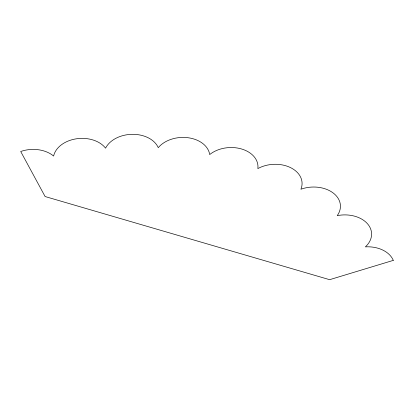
<?xml version="1.0" encoding="UTF-8"?>
<svg xmlns="http://www.w3.org/2000/svg" width="414" height="414" viewBox="0 0 414 414"><rect width="100%" height="100%" fill="white"/><g stroke="black" fill="none" stroke-linecap="round" stroke-linejoin="round"><path stroke-width="0.62" d="M393.3 260.38L329.632 279.683L45.1 196.536L20.7 151.498A27.888 19.991 -3.3 0 1 53.618 156.052A27.836 19.96 -3.3 0 1 76.378 138.804A27.836 19.96 -3.3 0 1 105.565 148.171A27.836 19.96 -3.3 0 1 132.402 134.317A27.836 19.96 -3.3 0 1 158.262 147.669A27.836 19.96 -3.3 0 1 188.142 137.738A27.836 19.96 -3.3 0 1 209.686 154.562A27.836 19.96 -3.3 0 1 241.46 148.947A27.836 19.96 -3.3 0 1 257.855 168.596A27.836 19.96 -3.3 0 1 290.302 167.499A27.836 19.96 -3.3 0 1 300.921 189.224A27.836 19.96 -3.3 0 1 332.794 192.691A27.836 19.96 -3.3 0 1 337.224 215.653A27.836 19.96 -3.3 0 1 367.306 223.555A27.836 19.96 -3.3 0 1 365.376 246.868A27.79 19.924 -3.3 0 1 393.3 260.38"/></g></svg>
